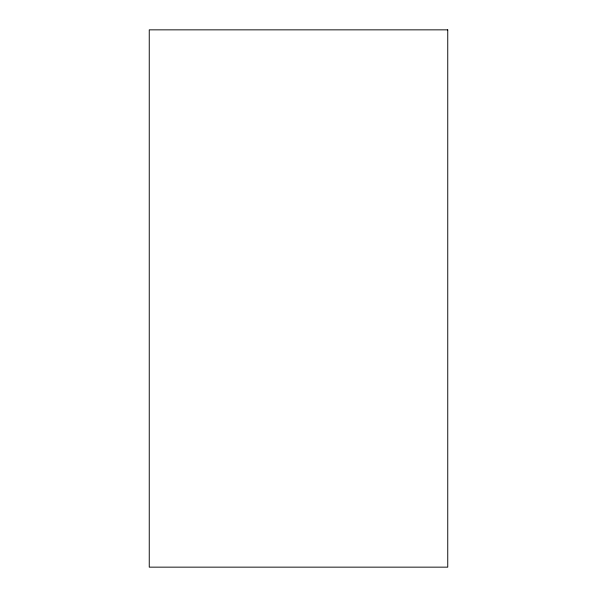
<?xml version="1.0" encoding="UTF-8"?>
<svg xmlns="http://www.w3.org/2000/svg" width="597" height="597" viewBox="0 0 597 597"><rect width="100%" height="100%" fill="white"/><g stroke="black" fill="none" stroke-linecap="round" stroke-linejoin="round"><path stroke-width="0.9" d="M447.75 29.85L149.25 29.85L149.25 567.15L447.75 567.15L447.75 29.85"/></g></svg>
